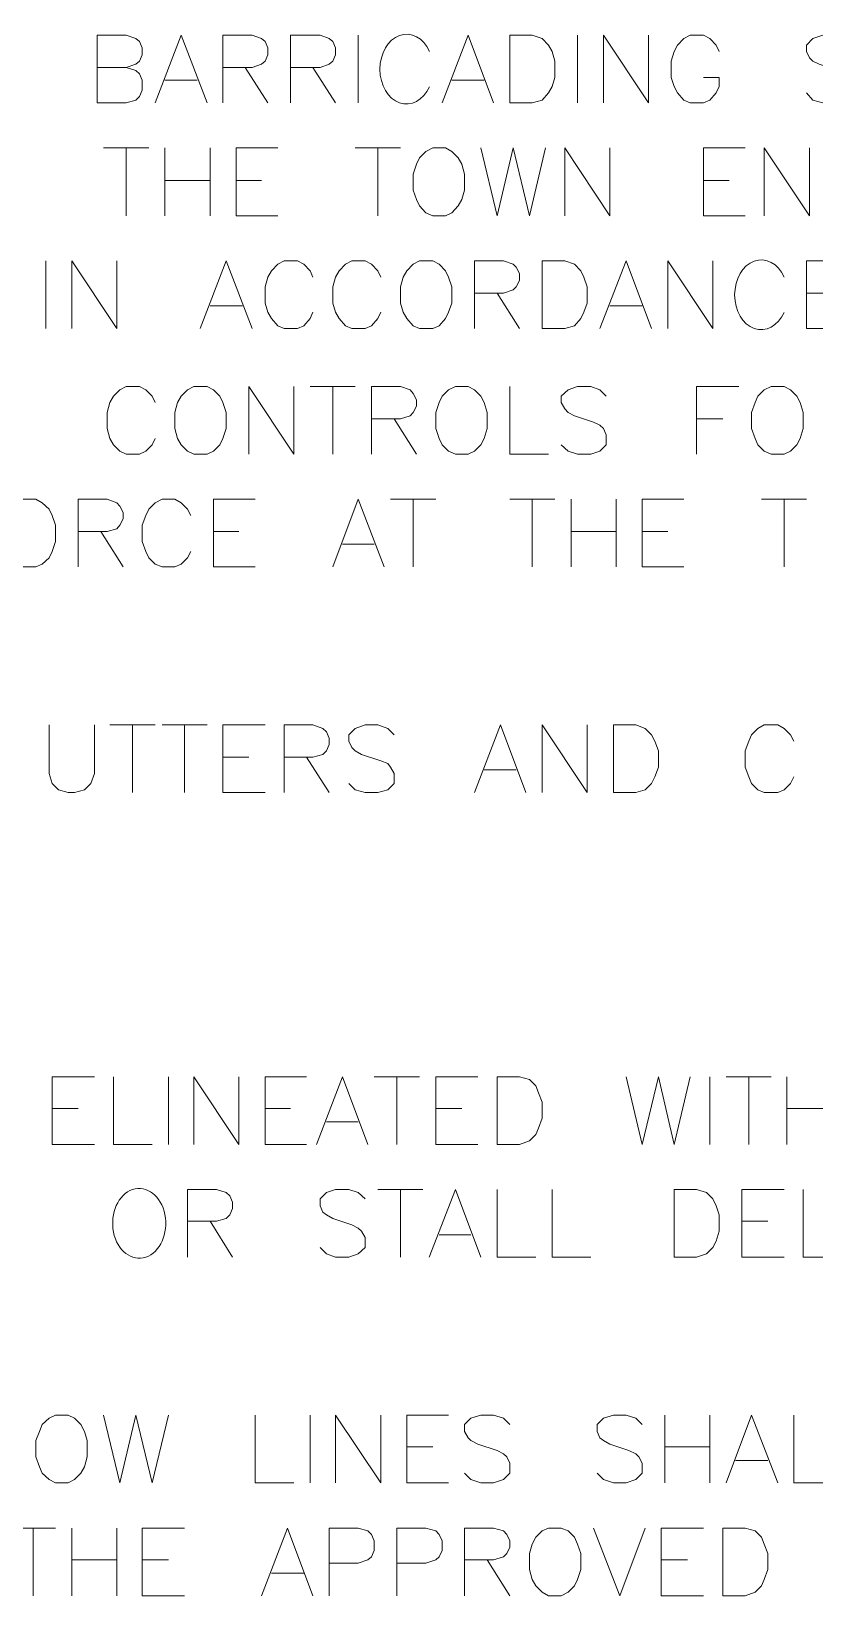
# Model space of a CAD drawing. Header units: millimetres. Extents: x -419 to 20046, y -14642 to 2638.
# Drawn here: x 3712.665 to 3713.591, y 919.821 to 921.67 of the extents above; entities that cross this region are included whole.
import ezdxf

# ---------------------------------------------------------------- set-up
doc = ezdxf.new("R2010")
doc.units = ezdxf.units.MM
doc.layers.add('PDF10_----TX03', color=7, linetype='Continuous')

msp = doc.modelspace()

# ---------------------------------------------------------------- linework, layer by layer
at = {"layer": 'PDF10_----TX03', "lineweight": 20}
for points in [[(3712.7773, 921.6269), (3712.7889, 921.6236), (3712.7931, 921.6194), (3712.7964, 921.6119), (3712.7964, 921.6002), (3712.7931, 921.5927), (3712.7889, 921.5886), (3712.7773, 921.5852), (3712.7431, 921.5852), (3712.7431, 921.6652), (3712.7773, 921.6652), (3712.7889, 921.6611), (3712.7931, 921.6577), (3712.7964, 921.6502), (3712.7964, 921.6419), (3712.7931, 921.6344), (3712.7889, 921.6311), (3712.7773, 921.6269), (3712.7431, 921.6269)], [(3712.8114, 921.5852), (3712.8423, 921.6652), (3712.8731, 921.5852)], [(3712.8914, 921.5852), (3712.8914, 921.6652), (3712.9264, 921.6652), (3712.9373, 921.6611), (3712.9414, 921.6577), (3712.9448, 921.6502), (3712.9448, 921.6419), (3712.9414, 921.6344), (3712.9373, 921.6311), (3712.9264, 921.6269), (3712.8914, 921.6269)], [(3712.9714, 921.5852), (3712.9714, 921.6652), (3713.0065, 921.6652), (3713.0173, 921.6611), (3713.0215, 921.6577), (3713.0248, 921.6502), (3713.0248, 921.6419), (3713.0215, 921.6344), (3713.0173, 921.6311), (3713.0065, 921.6269), (3712.9714, 921.6269)], [(3713.0515, 921.6652), (3713.0515, 921.5852)], [(3713.1506, 921.5852), (3713.1815, 921.6652), (3713.2115, 921.5852)], [(3713.3106, 921.6652), (3713.3106, 921.5852)], [(3713.3415, 921.5852), (3713.3415, 921.6652), (3713.3948, 921.5852), (3713.3948, 921.6652)], [(3713.4782, 921.6461), (3713.4748, 921.6536), (3713.4673, 921.6611), (3713.4598, 921.6652), (3713.444, 921.6652), (3713.4365, 921.6611), (3713.429, 921.6536), (3713.4248, 921.6461), (3713.4215, 921.6344), (3713.4215, 921.6152), (3713.4248, 921.6044), (3713.429, 921.5969), (3713.4365, 921.5886), (3713.444, 921.5852), (3713.4598, 921.5852), (3713.4673, 921.5886), (3713.4748, 921.5969), (3713.4782, 921.6044), (3713.4782, 921.6152), (3713.4598, 921.6152)], [(3713.6348, 921.6536), (3713.6273, 921.6611), (3713.6157, 921.6652), (3713.6007, 921.6652), (3713.589, 921.6611), (3713.5815, 921.6536), (3713.5815, 921.6461), (3713.5848, 921.6386), (3713.589, 921.6344), (3713.5965, 921.6311), (3713.6198, 921.6236), (3713.6273, 921.6194), (3713.6307, 921.6152), (3713.6348, 921.6077), (3713.6348, 921.5969), (3713.6273, 921.5886), (3713.6157, 921.5852), (3713.6007, 921.5852), (3713.589, 921.5886), (3713.5815, 921.5969)], [(3712.9181, 921.6269), (3712.9448, 921.5852)], [(3712.9981, 921.6269), (3713.0248, 921.5852)], [(3712.8231, 921.6119), (3712.8614, 921.6119)], [(3713.1623, 921.6119), (3713.2006, 921.6119)], [(3712.7506, 921.5319), (3712.8039, 921.5319)], [(3712.7773, 921.5319), (3712.7773, 921.4519)], [(3712.8231, 921.5319), (3712.8231, 921.4519)], [(3712.8764, 921.5319), (3712.8764, 921.4519)], [(3712.9564, 921.4519), (3712.9073, 921.4519), (3712.9073, 921.5319), (3712.9564, 921.5319)], [(3713.0481, 921.5319), (3713.1015, 921.5319)], [(3713.0748, 921.5319), (3713.0748, 921.4519)], [(3713.1965, 921.5319), (3713.2156, 921.4519), (3713.2348, 921.5319), (3713.254, 921.4519), (3713.2731, 921.5319)], [(3713.2956, 921.4519), (3713.2956, 921.5319), (3713.349, 921.4519), (3713.349, 921.5319)], [(3713.509, 921.4519), (3713.4598, 921.4519), (3713.4598, 921.5319), (3713.509, 921.5319)], [(3713.5315, 921.4519), (3713.5315, 921.5319), (3713.5848, 921.4519), (3713.5848, 921.5319)], [(3712.8231, 921.4935), (3712.8764, 921.4935)], [(3712.9073, 921.4935), (3712.9373, 921.4935)], [(3713.4598, 921.4935), (3713.4898, 921.4935)], [(3712.6823, 921.3985), (3712.6823, 921.3185)], [(3712.7131, 921.3185), (3712.7131, 921.3985), (3712.7664, 921.3185), (3712.7664, 921.3985)], [(3712.8648, 921.3185), (3712.8956, 921.3985), (3712.9264, 921.3185)], [(3712.9981, 921.3794), (3712.9948, 921.3869), (3712.9873, 921.3944), (3712.9798, 921.3985), (3712.9639, 921.3985), (3712.9564, 921.3944), (3712.9489, 921.3869), (3712.9448, 921.3794), (3712.9414, 921.3677), (3712.9414, 921.3485), (3712.9448, 921.3377), (3712.9489, 921.3302), (3712.9564, 921.3219), (3712.9639, 921.3185), (3712.9798, 921.3185), (3712.9873, 921.3219), (3712.9948, 921.3302), (3712.9981, 921.3377)], [(3713.0781, 921.3794), (3713.0748, 921.3869), (3713.0673, 921.3944), (3713.0598, 921.3985), (3713.044, 921.3985), (3713.0365, 921.3944), (3713.029, 921.3869), (3713.0248, 921.3794), (3713.0215, 921.3677), (3713.0215, 921.3485), (3713.0248, 921.3377), (3713.029, 921.3302), (3713.0365, 921.3219), (3713.044, 921.3185), (3713.0598, 921.3185), (3713.0673, 921.3219), (3713.0748, 921.3302), (3713.0781, 921.3377)], [(3713.189, 921.3185), (3713.189, 921.3985), (3713.2231, 921.3985), (3713.2348, 921.3944), (3713.2381, 921.391), (3713.2423, 921.3835), (3713.2423, 921.3752), (3713.2381, 921.3677), (3713.2348, 921.3644), (3713.2231, 921.3602), (3713.189, 921.3602)], [(3713.3373, 921.3185), (3713.3681, 921.3985), (3713.3981, 921.3185)], [(3713.4173, 921.3185), (3713.4173, 921.3985), (3713.4707, 921.3185), (3713.4707, 921.3985)], [(3713.6307, 921.3185), (3713.5815, 921.3185), (3713.5815, 921.3985), (3713.6307, 921.3985)], [(3712.8764, 921.3452), (3712.9148, 921.3452)], [(3713.2156, 921.3602), (3713.2423, 921.3185)], [(3713.349, 921.3452), (3713.3873, 921.3452)], [(3713.5815, 921.3602), (3713.6115, 921.3602)], [(3712.8114, 921.231), (3712.8081, 921.2385), (3712.8006, 921.246), (3712.7931, 921.2502), (3712.7773, 921.2502), (3712.7698, 921.246), (3712.7623, 921.2385), (3712.7581, 921.231), (3712.7548, 921.2194), (3712.7548, 921.2002), (3712.7581, 921.1885), (3712.7623, 921.181), (3712.7698, 921.1735), (3712.7773, 921.1702), (3712.7931, 921.1702), (3712.8006, 921.1735), (3712.8081, 921.181), (3712.8114, 921.1885)], [(3712.9223, 921.1702), (3712.9223, 921.2502), (3712.9756, 921.1702), (3712.9756, 921.2502)], [(3712.9948, 921.2502), (3713.0481, 921.2502)], [(3713.0215, 921.2502), (3713.0215, 921.1702)], [(3713.0673, 921.1702), (3713.0673, 921.2502), (3713.1015, 921.2502), (3713.1131, 921.246), (3713.1165, 921.2419), (3713.1206, 921.2344), (3713.1206, 921.2269), (3713.1165, 921.2194), (3713.1131, 921.2152), (3713.1015, 921.2119), (3713.0673, 921.2119)], [(3713.2306, 921.2502), (3713.2306, 921.1702), (3713.2765, 921.1702)], [(3713.3448, 921.2385), (3713.3373, 921.246), (3713.3265, 921.2502), (3713.3106, 921.2502), (3713.2998, 921.246), (3713.2915, 921.2385), (3713.2915, 921.231), (3713.2956, 921.2235), (3713.2998, 921.2194), (3713.3073, 921.2152), (3713.3298, 921.2077), (3713.3373, 921.2044), (3713.3415, 921.2002), (3713.3448, 921.1927), (3713.3448, 921.181), (3713.3373, 921.1735), (3713.3265, 921.1702), (3713.3106, 921.1702), (3713.2998, 921.1735), (3713.2915, 921.181)], [(3713.4515, 921.1702), (3713.4515, 921.2502), (3713.5015, 921.2502)], [(3713.094, 921.2119), (3713.1206, 921.1702)], [(3713.4515, 921.2119), (3713.4823, 921.2119)], [(3712.7206, 921.0368), (3712.7206, 921.1168), (3712.7548, 921.1168), (3712.7664, 921.1127), (3712.7698, 921.1085), (3712.7739, 921.101), (3712.7739, 921.0935), (3712.7698, 921.086), (3712.7664, 921.0818), (3712.7548, 921.0785), (3712.7206, 921.0785)], [(3712.8539, 921.0977), (3712.8498, 921.1052), (3712.8423, 921.1127), (3712.8348, 921.1168), (3712.8198, 921.1168), (3712.8114, 921.1127), (3712.8039, 921.1052), (3712.8006, 921.0977), (3712.7964, 921.086), (3712.7964, 921.0668), (3712.8006, 921.0552), (3712.8039, 921.0477), (3712.8114, 921.0402), (3712.8198, 921.0368), (3712.8348, 921.0368), (3712.8423, 921.0402), (3712.8498, 921.0477), (3712.8539, 921.0552)], [(3712.9298, 921.0368), (3712.8806, 921.0368), (3712.8806, 921.1168), (3712.9298, 921.1168)], [(3713.0215, 921.0368), (3713.0515, 921.1168), (3713.0823, 921.0368)], [(3713.0898, 921.1168), (3713.1431, 921.1168)], [(3713.1165, 921.1168), (3713.1165, 921.0368)], [(3713.2306, 921.1168), (3713.284, 921.1168)], [(3713.2573, 921.1168), (3713.2573, 921.0368)], [(3713.3031, 921.1168), (3713.3031, 921.0368)], [(3713.3565, 921.1168), (3713.3565, 921.0368)], [(3713.4365, 921.0368), (3713.3873, 921.0368), (3713.3873, 921.1168), (3713.4365, 921.1168)], [(3713.5282, 921.1168), (3713.5815, 921.1168)], [(3713.5548, 921.1168), (3713.5548, 921.0368)], [(3712.7473, 921.0785), (3712.7739, 921.0368)], [(3712.8806, 921.0785), (3712.9106, 921.0785)], [(3713.3031, 921.0785), (3713.3565, 921.0785)], [(3713.3873, 921.0785), (3713.4173, 921.0785)], [(3713.0331, 921.0635), (3713.0706, 921.0635)], [(3712.6864, 920.8502), (3712.6864, 920.7927), (3712.6898, 920.781), (3712.6973, 920.7735), (3712.7089, 920.7702), (3712.7164, 920.7702), (3712.7281, 920.7735), (3712.7356, 920.781), (3712.7398, 920.7927), (3712.7398, 920.8502)], [(3712.7581, 920.8502), (3712.8114, 920.8502)], [(3712.7848, 920.8502), (3712.7848, 920.7702)], [(3712.8198, 920.8502), (3712.8731, 920.8502)], [(3712.8464, 920.8502), (3712.8464, 920.7702)], [(3712.9414, 920.7702), (3712.8914, 920.7702), (3712.8914, 920.8502), (3712.9414, 920.8502)], [(3712.9639, 920.7702), (3712.9639, 920.8502), (3712.9981, 920.8502), (3713.0098, 920.846), (3713.014, 920.8418), (3713.0173, 920.8343), (3713.0173, 920.8268), (3713.014, 920.8193), (3713.0098, 920.8152), (3712.9981, 920.8118), (3712.9639, 920.8118)], [(3713.094, 920.8385), (3713.0865, 920.846), (3713.0748, 920.8502), (3713.0598, 920.8502), (3713.0481, 920.846), (3713.0406, 920.8385), (3713.0406, 920.831), (3713.044, 920.8235), (3713.0481, 920.8193), (3713.0556, 920.8152), (3713.0781, 920.8077), (3713.0865, 920.8043), (3713.0898, 920.8002), (3713.094, 920.7927), (3713.094, 920.781), (3713.0865, 920.7735), (3713.0748, 920.7702), (3713.0598, 920.7702), (3713.0481, 920.7735), (3713.0406, 920.781)], [(3713.189, 920.7702), (3713.2198, 920.8502), (3713.2498, 920.7702)], [(3713.269, 920.7702), (3713.269, 920.8502), (3713.3223, 920.7702), (3713.3223, 920.8502)], [(3713.5665, 920.831), (3713.5623, 920.8385), (3713.5548, 920.846), (3713.5473, 920.8502), (3713.5315, 920.8502), (3713.524, 920.846), (3713.5165, 920.8385), (3713.5132, 920.831), (3713.509, 920.8193), (3713.509, 920.8002), (3713.5132, 920.7885), (3713.5165, 920.781), (3713.524, 920.7735), (3713.5315, 920.7702), (3713.5473, 920.7702), (3713.5548, 920.7735), (3713.5623, 920.781), (3713.5665, 920.7885)], [(3712.8914, 920.8118), (3712.9223, 920.8118)], [(3712.9906, 920.8118), (3713.0173, 920.7702)], [(3713.2006, 920.7968), (3713.2381, 920.7968)], [(3712.7398, 920.3543), (3712.6898, 920.3543), (3712.6898, 920.4343), (3712.7398, 920.4343)], [(3712.7623, 920.4343), (3712.7623, 920.3543), (3712.8081, 920.3543)], [(3712.8273, 920.4343), (3712.8273, 920.3543)], [(3712.8573, 920.3543), (3712.8573, 920.4343), (3712.9106, 920.3543), (3712.9106, 920.4343)], [(3712.9906, 920.3543), (3712.9414, 920.3543), (3712.9414, 920.4343), (3712.9906, 920.4343)], [(3713.0023, 920.3543), (3713.0331, 920.4343), (3713.0631, 920.3543)], [(3713.0706, 920.4343), (3713.124, 920.4343)], [(3713.0973, 920.4343), (3713.0973, 920.3543)], [(3713.1931, 920.3543), (3713.1431, 920.3543), (3713.1431, 920.4343), (3713.1931, 920.4343)], [(3713.3681, 920.4343), (3713.3873, 920.3543), (3713.4065, 920.4343), (3713.4248, 920.3543), (3713.444, 920.4343)], [(3713.4673, 920.4343), (3713.4673, 920.3543)], [(3713.4865, 920.4343), (3713.5398, 920.4343)], [(3713.5132, 920.4343), (3713.5132, 920.3543)], [(3713.5582, 920.4343), (3713.5582, 920.3543)], [(3712.6898, 920.3968), (3712.7206, 920.3968)], [(3712.9414, 920.3968), (3712.9714, 920.3968)], [(3713.1431, 920.3968), (3713.174, 920.3968)], [(3713.5582, 920.3968), (3713.6115, 920.3968)], [(3713.014, 920.381), (3713.0515, 920.381)], [(3712.8498, 920.2209), (3712.8498, 920.301), (3712.8839, 920.301), (3712.8956, 920.2976), (3712.8998, 920.2934), (3712.9031, 920.2859), (3712.9031, 920.2784), (3712.8998, 920.2709), (3712.8956, 920.2668), (3712.8839, 920.2634), (3712.8498, 920.2634)], [(3713.0598, 920.2901), (3713.0515, 920.2976), (3713.0406, 920.301), (3713.0248, 920.301), (3713.014, 920.2976), (3713.0065, 920.2901), (3713.0065, 920.2818), (3713.0098, 920.2743), (3713.014, 920.2709), (3713.0215, 920.2668), (3713.044, 920.2593), (3713.0515, 920.2551), (3713.0556, 920.2518), (3713.0598, 920.2443), (3713.0598, 920.2326), (3713.0515, 920.2251), (3713.0406, 920.2209), (3713.0248, 920.2209), (3713.014, 920.2251), (3713.0065, 920.2326)], [(3713.0748, 920.301), (3713.1281, 920.301)], [(3713.1015, 920.301), (3713.1015, 920.2209)], [(3713.1356, 920.2209), (3713.1665, 920.301), (3713.1965, 920.2209)], [(3713.2156, 920.301), (3713.2156, 920.2209), (3713.2615, 920.2209)], [(3713.2806, 920.301), (3713.2806, 920.2209), (3713.3265, 920.2209)], [(3713.5548, 920.2209), (3713.5048, 920.2209), (3713.5048, 920.301), (3713.5548, 920.301)], [(3713.5773, 920.301), (3713.5773, 920.2209), (3713.6232, 920.2209)], [(3712.8764, 920.2634), (3712.9031, 920.2209)], [(3713.5048, 920.2634), (3713.5357, 920.2634)], [(3713.1473, 920.2476), (3713.1848, 920.2476)], [(3712.7506, 920.0343), (3712.7698, 919.9543), (3712.7889, 920.0343), (3712.8081, 919.9543), (3712.8273, 920.0343)], [(3712.9298, 920.0343), (3712.9298, 919.9543), (3712.9756, 919.9543)], [(3712.9948, 920.0343), (3712.9948, 919.9543)], [(3713.0248, 919.9543), (3713.0248, 920.0343), (3713.0781, 919.9543), (3713.0781, 920.0343)], [(3713.1581, 919.9543), (3713.109, 919.9543), (3713.109, 920.0343), (3713.1581, 920.0343)], [(3713.2306, 920.0234), (3713.2231, 920.0309), (3713.2115, 920.0343), (3713.1965, 920.0343), (3713.1848, 920.0309), (3713.1773, 920.0234), (3713.1773, 920.0151), (3713.1815, 920.0076), (3713.1848, 920.0043), (3713.1931, 920.0001), (3713.2156, 919.9926), (3713.2231, 919.9884), (3713.2273, 919.9851), (3713.2306, 919.9776), (3713.2306, 919.9659), (3713.2231, 919.9584), (3713.2115, 919.9543), (3713.1965, 919.9543), (3713.1848, 919.9584), (3713.1773, 919.9659)], [(3713.3873, 920.0234), (3713.3798, 920.0309), (3713.3681, 920.0343), (3713.3531, 920.0343), (3713.3415, 920.0309), (3713.334, 920.0234), (3713.334, 920.0151), (3713.3373, 920.0076), (3713.3415, 920.0043), (3713.349, 920.0001), (3713.3715, 919.9926), (3713.3798, 919.9884), (3713.3831, 919.9851), (3713.3873, 919.9776), (3713.3873, 919.9659), (3713.3798, 919.9584), (3713.3681, 919.9543), (3713.3531, 919.9543), (3713.3415, 919.9584), (3713.334, 919.9659)], [(3713.414, 920.0343), (3713.414, 919.9543)], [(3713.4673, 920.0343), (3713.4673, 919.9543)], [(3713.4865, 919.9543), (3713.5165, 920.0343), (3713.5473, 919.9543)], [(3713.5665, 920.0343), (3713.5665, 919.9543), (3713.6115, 919.9543)], [(3713.109, 919.9968), (3713.1398, 919.9968)], [(3713.414, 919.9968), (3713.4673, 919.9968)], [(3713.4973, 919.9809), (3713.5357, 919.9809)], [(3712.6406, 919.9009), (3712.6939, 919.9009)], [(3712.6673, 919.9009), (3712.6673, 919.8209)], [(3712.7131, 919.9009), (3712.7131, 919.8209)], [(3712.7664, 919.9009), (3712.7664, 919.8209)], [(3712.8464, 919.8209), (3712.7964, 919.8209), (3712.7964, 919.9009), (3712.8464, 919.9009)], [(3712.9373, 919.8209), (3712.9681, 919.9009), (3712.9981, 919.8209)], [(3713.0173, 919.8209), (3713.0173, 919.9009), (3713.0515, 919.9009), (3713.0631, 919.8976), (3713.0673, 919.8934), (3713.0706, 919.8859), (3713.0706, 919.8742), (3713.0673, 919.8667), (3713.0631, 919.8634), (3713.0515, 919.8592), (3713.0173, 919.8592)], [(3713.0973, 919.8209), (3713.0973, 919.9009), (3713.1315, 919.9009), (3713.1431, 919.8976), (3713.1473, 919.8934), (3713.1506, 919.8859), (3713.1506, 919.8742), (3713.1473, 919.8667), (3713.1431, 919.8634), (3713.1315, 919.8592), (3713.0973, 919.8592)], [(3713.1773, 919.8209), (3713.1773, 919.9009), (3713.2115, 919.9009), (3713.2231, 919.8976), (3713.2273, 919.8934), (3713.2306, 919.8859), (3713.2306, 919.8784), (3713.2273, 919.8709), (3713.2231, 919.8667), (3713.2115, 919.8634), (3713.1773, 919.8634)], [(3713.3298, 919.9009), (3713.3606, 919.8209), (3713.3906, 919.9009)], [(3713.4598, 919.8209), (3713.4098, 919.8209), (3713.4098, 919.9009), (3713.4598, 919.9009)], [(3712.7131, 919.8634), (3712.7664, 919.8634)], [(3712.7964, 919.8634), (3712.8273, 919.8634)], [(3712.9489, 919.8476), (3712.9873, 919.8476)], [(3713.204, 919.8634), (3713.2306, 919.8209)], [(3713.4098, 919.8634), (3713.4407, 919.8634)]]:
    msp.add_lwpolyline(points, dxfattribs=at)
for points in [[(3713.2306, 921.5852), (3713.2306, 921.6652), (3713.2573, 921.6652), (3713.269, 921.6611), (3713.2765, 921.6536), (3713.2806, 921.6461), (3713.284, 921.6344), (3713.284, 921.6152), (3713.2806, 921.6044), (3713.2765, 921.5969), (3713.269, 921.5886), (3713.2573, 921.5852)], [(3713.1398, 921.5319), (3713.1315, 921.5277), (3713.124, 921.5202), (3713.1206, 921.5127), (3713.1165, 921.501), (3713.1165, 921.4819), (3713.1206, 921.471), (3713.124, 921.4635), (3713.1315, 921.4552), (3713.1398, 921.4519), (3713.1548, 921.4519), (3713.1623, 921.4552), (3713.1698, 921.4635), (3713.174, 921.471), (3713.1773, 921.4819), (3713.1773, 921.501), (3713.174, 921.5127), (3713.1698, 921.5202), (3713.1623, 921.5277), (3713.1548, 921.5319)], [(3713.124, 921.3985), (3713.1165, 921.3944), (3713.109, 921.3869), (3713.1048, 921.3794), (3713.1015, 921.3677), (3713.1015, 921.3485), (3713.1048, 921.3377), (3713.109, 921.3302), (3713.1165, 921.3219), (3713.124, 921.3185), (3713.1398, 921.3185), (3713.1473, 921.3219), (3713.1548, 921.3302), (3713.1581, 921.3377), (3713.1623, 921.3485), (3713.1623, 921.3677), (3713.1581, 921.3794), (3713.1548, 921.3869), (3713.1473, 921.3944), (3713.1398, 921.3985)], [(3713.269, 921.3185), (3713.269, 921.3985), (3713.2956, 921.3985), (3713.3073, 921.3944), (3713.3148, 921.3869), (3713.3181, 921.3794), (3713.3223, 921.3677), (3713.3223, 921.3485), (3713.3181, 921.3377), (3713.3148, 921.3302), (3713.3073, 921.3219), (3713.2956, 921.3185)], [(3712.8573, 921.2502), (3712.8498, 921.246), (3712.8423, 921.2385), (3712.8381, 921.231), (3712.8348, 921.2194), (3712.8348, 921.2002), (3712.8381, 921.1885), (3712.8423, 921.181), (3712.8498, 921.1735), (3712.8573, 921.1702), (3712.8731, 921.1702), (3712.8806, 921.1735), (3712.8881, 921.181), (3712.8914, 921.1885), (3712.8956, 921.2002), (3712.8956, 921.2194), (3712.8914, 921.231), (3712.8881, 921.2385), (3712.8806, 921.246), (3712.8731, 921.2502)], [(3713.1665, 921.2502), (3713.1581, 921.246), (3713.1506, 921.2385), (3713.1473, 921.231), (3713.1431, 921.2194), (3713.1431, 921.2002), (3713.1473, 921.1885), (3713.1506, 921.181), (3713.1581, 921.1735), (3713.1665, 921.1702), (3713.1815, 921.1702), (3713.189, 921.1735), (3713.1965, 921.181), (3713.2006, 921.1885), (3713.204, 921.2002), (3713.204, 921.2194), (3713.2006, 921.231), (3713.1965, 921.2385), (3713.189, 921.246), (3713.1815, 921.2502)], [(3713.5398, 921.2502), (3713.5315, 921.246), (3713.524, 921.2385), (3713.5207, 921.231), (3713.5165, 921.2194), (3713.5165, 921.2002), (3713.5207, 921.1885), (3713.524, 921.181), (3713.5315, 921.1735), (3713.5398, 921.1702), (3713.5548, 921.1702), (3713.5623, 921.1735), (3713.5698, 921.181), (3713.574, 921.1885), (3713.5773, 921.2002), (3713.5773, 921.2194), (3713.574, 921.231), (3713.5698, 921.2385), (3713.5623, 921.246), (3713.5548, 921.2502)], [(3712.6556, 921.1168), (3712.6481, 921.1127), (3712.6406, 921.1052), (3712.6364, 921.0977), (3712.6331, 921.086), (3712.6331, 921.0668), (3712.6364, 921.0552), (3712.6406, 921.0477), (3712.6481, 921.0402), (3712.6556, 921.0368), (3712.6706, 921.0368), (3712.6781, 921.0402), (3712.6864, 921.0477), (3712.6898, 921.0552), (3712.6939, 921.0668), (3712.6939, 921.086), (3712.6898, 921.0977), (3712.6864, 921.1052), (3712.6781, 921.1127), (3712.6706, 921.1168)], [(3713.3531, 920.7702), (3713.3531, 920.8502), (3713.3798, 920.8502), (3713.3906, 920.846), (3713.3981, 920.8385), (3713.4023, 920.831), (3713.4065, 920.8193), (3713.4065, 920.8002), (3713.4023, 920.7885), (3713.3981, 920.781), (3713.3906, 920.7735), (3713.3798, 920.7702)], [(3713.2156, 920.3543), (3713.2156, 920.4343), (3713.2423, 920.4343), (3713.254, 920.431), (3713.2615, 920.4235), (3713.2648, 920.4151), (3713.269, 920.4043), (3713.269, 920.3851), (3713.2648, 920.3735), (3713.2615, 920.366), (3713.254, 920.3585), (3713.2423, 920.3543)], [(3713.4248, 920.2209), (3713.4248, 920.301), (3713.4515, 920.301), (3713.4632, 920.2976), (3713.4707, 920.2901), (3713.4748, 920.2818), (3713.4782, 920.2709), (3713.4782, 920.2518), (3713.4748, 920.2401), (3713.4707, 920.2326), (3713.4632, 920.2251), (3713.4515, 920.2209)], [(3712.6939, 920.0343), (3712.6864, 920.0309), (3712.6781, 920.0234), (3712.6748, 920.0151), (3712.6706, 920.0043), (3712.6706, 919.9851), (3712.6748, 919.9734), (3712.6781, 919.9659), (3712.6864, 919.9584), (3712.6939, 919.9543), (3712.7089, 919.9543), (3712.7164, 919.9584), (3712.7239, 919.9659), (3712.7281, 919.9734), (3712.7314, 919.9851), (3712.7314, 920.0043), (3712.7281, 920.0151), (3712.7239, 920.0234), (3712.7164, 920.0309), (3712.7089, 920.0343)], [(3713.2765, 919.9009), (3713.269, 919.8976), (3713.2615, 919.8901), (3713.2573, 919.8817), (3713.254, 919.8709), (3713.254, 919.8517), (3713.2573, 919.8401), (3713.2615, 919.8326), (3713.269, 919.8251), (3713.2765, 919.8209), (3713.2915, 919.8209), (3713.2998, 919.8251), (3713.3073, 919.8326), (3713.3106, 919.8401), (3713.3148, 919.8517), (3713.3148, 919.8709), (3713.3106, 919.8817), (3713.3073, 919.8901), (3713.2998, 919.8976), (3713.2915, 919.9009)], [(3713.4823, 919.8209), (3713.4823, 919.9009), (3713.509, 919.9009), (3713.5207, 919.8976), (3713.5282, 919.8901), (3713.5315, 919.8817), (3713.5357, 919.8709), (3713.5357, 919.8517), (3713.5315, 919.8401), (3713.5282, 919.8326), (3713.5207, 919.8251), (3713.509, 919.8209)]]:
    msp.add_lwpolyline(points, close=True, dxfattribs=at)
for centre, major_axis, ratio, start_param, end_param in [((3713.1086, 921.6251), (0.0003, 0.0413), 0.758892, 5.250474, 10.474903), ((3713.5278, 921.3584), (0.0003, 0.0413), 0.758892, 5.250474, 10.474903), ((3712.7927, 920.261), (-0.0002, 0.0413), 0.759571, 0.2486792833507714, 6.531864590530358)]:
    msp.add_ellipse(centre, major_axis=major_axis, ratio=ratio, start_param=start_param, end_param=end_param, dxfattribs=at)

doc.saveas('drawing.dxf')
